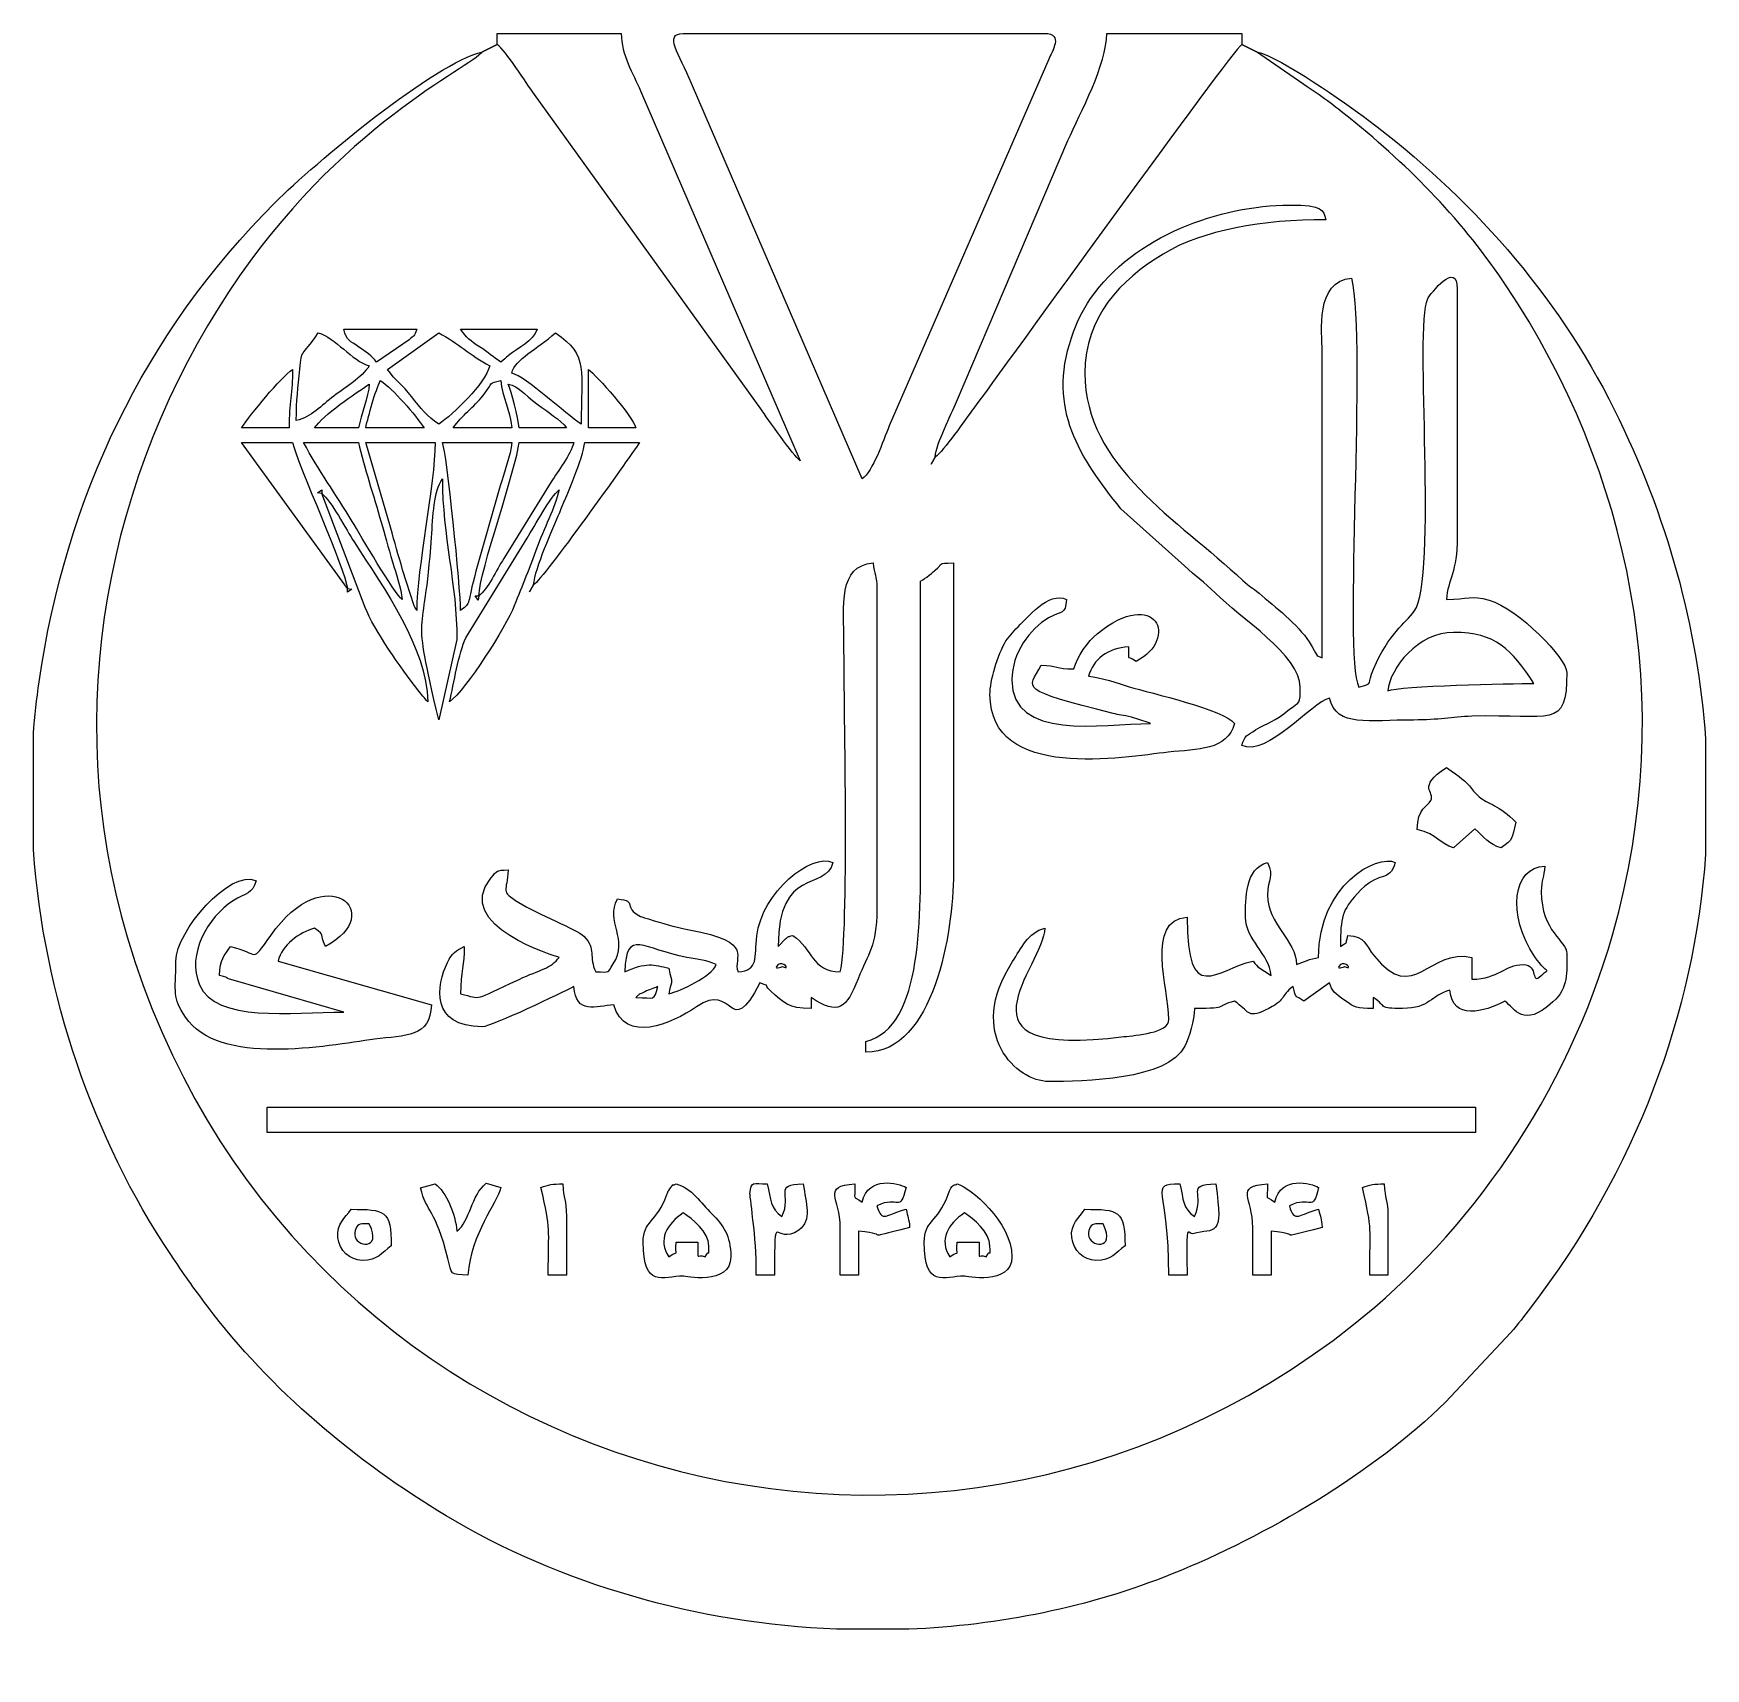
# Model space of a CAD drawing. Header units: millimetres. Extents: x 266.6 to 301.6, y 62.9 to 97.1.
import ezdxf

# ---------------------------------------------------------------- set-up
doc = ezdxf.new("R2010")
doc.units = ezdxf.units.MM
doc.header["$MEASUREMENT"] = 0
doc.layers.add('Layer 1', color=7, linetype='Continuous')

msp = doc.modelspace()

# ---------------------------------------------------------------- linework, layer by layer
at = {"layer": 'Layer 1', "color": 250}
for points, knots in [([(276.3013, 96.908), (276.4856, 96.7729), (276.9012, 96.108), (277.0869, 95.8597), (277.0869, 95.8597), (281.8186, 89.2812), (281.8186, 89.2812), (281.9548, 89.0812), (282.5134, 88.2919), (282.6441, 88.1962), (282.6441, 88.1962), (279.3028, 95.9358), (279.3028, 95.9358), (279.1477, 96.2987), (278.8995, 96.6882), (278.8995, 97.1373), (278.8995, 97.1373), (276.3013, 97.1373), (276.3013, 97.1373), (276.3013, 97.1373), (276.3013, 96.908), (276.3013, 96.908)], [0, 0, 0, 0, 0.1428571, 0.1428571, 0.1428571, 0.2857143, 0.2857143, 0.2857143, 0.4285714, 0.4285714, 0.4285714, 0.5714286, 0.5714286, 0.5714286, 0.7142857, 0.7142857, 0.7142857, 0.8571429, 0.8571429, 0.8571429, 1, 1, 1, 1]), ([(283.9432, 87.8141), (284.1727, 87.9822), (284.3701, 88.5913), (284.5109, 88.9276), (284.5109, 88.9276), (287.8473, 96.6009), (287.8473, 96.6009), (287.919, 96.7535), (288.161, 97.1373), (287.7641, 97.1373), (287.7641, 97.1373), (280.1987, 97.1373), (280.1987, 97.1373), (279.7809, 97.1373), (280.1055, 96.714), (280.3726, 96.0886), (280.3726, 96.0886), (283.9432, 87.8141), (283.9432, 87.8141)], [0, 0, 0, 0, 0.1666667, 0.1666667, 0.1666667, 0.3333333, 0.3333333, 0.3333333, 0.5, 0.5, 0.5, 0.6666667, 0.6666667, 0.6666667, 0.8333333, 0.8333333, 0.8333333, 1, 1, 1, 1]), ([(285.4715, 88.2726), (285.6487, 88.3912), (286.1079, 89.0703), (286.2795, 89.2987), (286.838, 90.0418), (291.6546, 96.735), (291.8908, 96.908), (291.8908, 96.908), (291.8908, 97.1373), (291.8908, 97.1373), (291.8908, 97.1373), (289.0633, 97.1373), (289.0633, 97.1373), (289.0633, 96.4894), (288.5126, 95.4881), (288.2488, 94.8951), (288.2488, 94.8951), (285.9192, 89.4297), (285.9192, 89.4297), (285.813, 89.1724), (285.4956, 88.5611), (285.4715, 88.2726)], [0, 0, 0, 0, 0.1428571, 0.1428571, 0.1428571, 0.2857143, 0.2857143, 0.2857143, 0.4285714, 0.4285714, 0.4285714, 0.5714286, 0.5714286, 0.5714286, 0.7142857, 0.7142857, 0.7142857, 0.8571429, 0.8571429, 0.8571429, 1, 1, 1, 1]), ([(292.1965, 96.7552), (292.1965, 96.7552), (293.19, 96.0674), (293.19, 96.0674), (293.5523, 95.8259), (293.8099, 95.6384), (294.1593, 95.3557), (295.4314, 94.3263), (296.5327, 93.1996), (297.4393, 91.8342), (299.9961, 87.9832), (301.0481, 83.2032), (299.6542, 78.2929), (298.7002, 74.9322), (296.6335, 72.0205), (294.2276, 70.1169), (285.1318, 62.9202), (271.8562, 67.1138), (268.5548, 78.2335), (267.1396, 83.0006), (268.1709, 87.9373), (270.6919, 91.7423), (272.9969, 95.2212), (275.7516, 96.4221), (275.9956, 96.7552), (274.9983, 96.5229), (272.4705, 94.4144), (271.6589, 93.6029), (268.9001, 90.8444), (267.2761, 87.4268), (266.7145, 83.5689), (266.6622, 83.2102), (266.623, 82.8489), (266.596, 82.486), (266.596, 82.486), (266.596, 80.0506), (266.596, 80.0506), (266.8158, 77.0206), (267.8372, 74.02), (269.4693, 71.5823), (269.7415, 71.1757), (269.9396, 70.8957), (270.2307, 70.5097), (271.5573, 68.7504), (273.3535, 67.2429), (275.2356, 66.1151), (277.6466, 64.6704), (280.5133, 63.8622), (283.4054, 63.7418), (283.4054, 63.7418), (284.9182, 63.7418), (284.9182, 63.7418), (286.8169, 63.8213), (288.6942, 64.2022), (290.4279, 64.8989), (292.3867, 65.6861), (294.6594, 67.0199), (296.1527, 68.4974), (296.1527, 68.4974), (297.5233, 69.9544), (297.5233, 69.9544), (297.6663, 70.1233), (297.8057, 70.305), (297.9287, 70.4659), (300.1366, 73.352), (301.36, 76.6193), (301.596, 79.965), (301.596, 79.965), (301.596, 82.3748), (301.596, 82.3748), (301.4325, 84.7025), (300.7961, 87.0329), (299.6856, 89.2661), (298.4734, 91.7038), (296.6506, 93.732), (294.5219, 95.3361), (294.0695, 95.677), (292.7195, 96.6334), (292.1965, 96.7552)], [0, 0, 0, 0, 0.0384615, 0.0384615, 0.0384615, 0.0769231, 0.0769231, 0.0769231, 0.1153846, 0.1153846, 0.1153846, 0.1538462, 0.1538462, 0.1538462, 0.1923077, 0.1923077, 0.1923077, 0.2307692, 0.2307692, 0.2307692, 0.2692308, 0.2692308, 0.2692308, 0.3076923, 0.3076923, 0.3076923, 0.3461538, 0.3461538, 0.3461538, 0.3846154, 0.3846154, 0.3846154, 0.4230769, 0.4230769, 0.4230769, 0.4615385, 0.4615385, 0.4615385, 0.5, 0.5, 0.5, 0.5384615, 0.5384615, 0.5384615, 0.5769231, 0.5769231, 0.5769231, 0.6153846, 0.6153846, 0.6153846, 0.6538462, 0.6538462, 0.6538462, 0.6923077, 0.6923077, 0.6923077, 0.7307692, 0.7307692, 0.7307692, 0.7692308, 0.7692308, 0.7692308, 0.8076923, 0.8076923, 0.8076923, 0.8461538, 0.8461538, 0.8461538, 0.8846154, 0.8846154, 0.8846154, 0.9230769, 0.9230769, 0.9230769, 0.9615385, 0.9615385, 0.9615385, 1, 1, 1, 1]), ([(276.1484, 96.8316), (276.1484, 96.8316), (275.9956, 96.7552), (275.9956, 96.7552), (275.9956, 96.7552), (276.1484, 96.8316), (276.1484, 96.8316)], [0, 0, 0, 0, 0.5, 0.5, 0.5, 1, 1, 1, 1]), ([(276.3013, 96.908), (276.3013, 96.908), (276.1484, 96.8316), (276.1484, 96.8316), (276.1484, 96.8316), (276.3013, 96.908), (276.3013, 96.908)], [0, 0, 0, 0, 0.5, 0.5, 0.5, 1, 1, 1, 1]), ([(292.0437, 96.8316), (292.0437, 96.8316), (291.8908, 96.908), (291.8908, 96.908), (291.8908, 96.908), (292.0437, 96.8316), (292.0437, 96.8316)], [0, 0, 0, 0, 0.5, 0.5, 0.5, 1, 1, 1, 1]), ([(292.1965, 96.7552), (292.1965, 96.7552), (292.0437, 96.8316), (292.0437, 96.8316), (292.0437, 96.8316), (292.1965, 96.7552), (292.1965, 96.7552)], [0, 0, 0, 0, 0.5, 0.5, 0.5, 1, 1, 1, 1]), ([(293.1135, 83.4581), (293.1135, 83.0877), (293.1015, 83.1631), (292.8903, 82.9936), (292.5414, 82.7136), (292.4566, 82.7333), (292.1763, 82.5612), (292.0058, 82.4566), (291.9469, 82.4455), (291.8908, 82.2354), (292.4163, 81.9924), (293.3498, 83.1287), (293.7248, 83.2289), (293.8701, 82.6053), (294.5458, 82.7736), (295.4827, 82.7701), (296.0127, 82.7682), (296.276, 82.8365), (296.7027, 82.8493), (298.3697, 82.8992), (298.6921, 82.5578), (298.6921, 83.7638), (298.6921, 84.0492), (297.6824, 85.099), (297.0679, 85.2781), (296.6791, 85.3915), (296.6269, 85.2922), (296.1703, 85.2922), (296.205, 85.7093), (296.3996, 85.875), (296.3996, 86.5913), (296.3996, 86.5913), (296.3996, 91.7879), (296.3996, 91.7879), (296.3996, 92.4047), (295.8368, 91.7005), (295.7752, 91.5718), (295.5038, 91.0048), (295.9962, 85.7303), (295.4991, 85.0464), (295.311, 84.7875), (294.9644, 84.5851), (294.6463, 83.8358), (294.5089, 83.5122), (294.6542, 83.5431), (294.3362, 83.4581), (294.0072, 84.1437), (294.5075, 90.6262), (294.1833, 92.0171), (293.4163, 91.9533), (293.5717, 90.8748), (293.572, 90.4888), (293.572, 90.4888), (293.572, 84.0695), (293.572, 84.0695), (293.4083, 84.1355), (293.5018, 84.0782), (293.2959, 84.4047), (293.0636, 84.7731), (292.5851, 85.1391), (292.2493, 85.4214), (292.0946, 85.5514), (292.064, 85.548), (291.9093, 85.6928), (290.5478, 86.9673), (288.6048, 88.0707), (288.6048, 90.0302), (288.6048, 91.2056), (289.3466, 91.9774), (290.2405, 92.5212), (291.0714, 93.0267), (292.3306, 93.2399), (293.6485, 93.2399), (293.5937, 93.445), (293.6086, 93.5456), (292.8842, 93.5456), (291.4473, 93.5456), (289.6232, 92.9008), (288.7252, 91.5911), (288.5409, 91.3223), (288.4363, 91.1039), (288.3239, 90.7696), (287.8176, 89.2634), (288.5041, 88.2605), (289.3565, 87.1902), (289.3565, 87.1902), (290.6873, 85.9991), (290.6873, 85.9991), (290.9322, 85.7658), (291.0941, 85.6717), (291.3363, 85.4255), (291.8466, 84.9067), (293.1135, 84.1274), (293.1135, 83.4581)], [0, 0, 0, 0, 0.0322581, 0.0322581, 0.0322581, 0.0645161, 0.0645161, 0.0645161, 0.0967742, 0.0967742, 0.0967742, 0.1290323, 0.1290323, 0.1290323, 0.1612903, 0.1612903, 0.1612903, 0.1935484, 0.1935484, 0.1935484, 0.2258065, 0.2258065, 0.2258065, 0.2580645, 0.2580645, 0.2580645, 0.2903226, 0.2903226, 0.2903226, 0.3225806, 0.3225806, 0.3225806, 0.3548387, 0.3548387, 0.3548387, 0.3870968, 0.3870968, 0.3870968, 0.4193548, 0.4193548, 0.4193548, 0.4516129, 0.4516129, 0.4516129, 0.483871, 0.483871, 0.483871, 0.516129, 0.516129, 0.516129, 0.5483871, 0.5483871, 0.5483871, 0.5806452, 0.5806452, 0.5806452, 0.6129032, 0.6129032, 0.6129032, 0.6451613, 0.6451613, 0.6451613, 0.6774194, 0.6774194, 0.6774194, 0.7096774, 0.7096774, 0.7096774, 0.7419355, 0.7419355, 0.7419355, 0.7741935, 0.7741935, 0.7741935, 0.8064516, 0.8064516, 0.8064516, 0.8387097, 0.8387097, 0.8387097, 0.8709677, 0.8709677, 0.8709677, 0.9032258, 0.9032258, 0.9032258, 0.9354839, 0.9354839, 0.9354839, 0.9677419, 0.9677419, 0.9677419, 1, 1, 1, 1]), ([(272.0982, 89.0367), (272.4235, 89.1126), (272.6127, 89.3476), (272.884, 89.5501), (273.1553, 89.7526), (273.4537, 89.9248), (273.6266, 90.183), (273.2593, 90.2812), (272.924, 90.7728), (272.5567, 90.8708), (272.1928, 90.3274), (272.212, 90.5536), (272.1717, 90.1097), (272.1364, 89.7218), (272.0982, 89.4742), (272.0982, 89.0367)], [0, 0, 0, 0, 0.2, 0.2, 0.2, 0.4, 0.4, 0.4, 0.6, 0.6, 0.6, 0.8, 0.8, 0.8, 1, 1, 1, 1]), ([(273.7795, 90.2595), (273.7795, 90.2595), (274.4587, 90.7266), (274.4587, 90.7266), (274.5732, 90.8343), (274.5574, 90.7742), (274.6201, 90.9473), (274.6201, 90.9473), (273.0917, 90.9473), (273.0917, 90.9473), (273.1595, 90.6932), (273.2193, 90.7082), (273.4072, 90.575), (273.5505, 90.4735), (273.6806, 90.3944), (273.7795, 90.2595)], [0, 0, 0, 0, 0.2, 0.2, 0.2, 0.4, 0.4, 0.4, 0.6, 0.6, 0.6, 0.8, 0.8, 0.8, 1, 1, 1, 1]), ([(274.0087, 90.1067), (274.1639, 89.8749), (274.3256, 89.7799), (274.5114, 89.5395), (274.7022, 89.2925), (274.8367, 89.1223), (275.0786, 88.9604), (275.3828, 89.1641), (276.0467, 89.8022), (276.1484, 90.183), (275.7341, 90.4023), (275.4929, 90.6517), (275.0786, 90.8708), (275.0786, 90.8708), (274.0087, 90.1067), (274.0087, 90.1067)], [0, 0, 0, 0, 0.2, 0.2, 0.2, 0.4, 0.4, 0.4, 0.6, 0.6, 0.6, 0.8, 0.8, 0.8, 1, 1, 1, 1]), ([(276.3777, 90.2595), (276.3777, 90.2595), (276.4598, 90.3302), (276.4598, 90.3302), (276.4717, 90.3401), (276.5265, 90.3865), (276.5429, 90.3999), (276.7477, 90.5664), (277.047, 90.6851), (277.1419, 90.9473), (277.1419, 90.9473), (275.5371, 90.9473), (275.5371, 90.9473), (275.6585, 90.7659), (275.7404, 90.7069), (275.9335, 90.5796), (276.1184, 90.4577), (276.2187, 90.3659), (276.3777, 90.2595)], [0, 0, 0, 0, 0.1666667, 0.1666667, 0.1666667, 0.3333333, 0.3333333, 0.3333333, 0.5, 0.5, 0.5, 0.6666667, 0.6666667, 0.6666667, 0.8333333, 0.8333333, 0.8333333, 1, 1, 1, 1]), ([(276.6069, 90.0302), (276.9045, 89.9508), (277.7376, 89.1756), (278.0589, 88.9604), (278.0589, 90.0627), (278.2314, 90.3971), (277.524, 90.8708), (277.1305, 90.5288), (276.6852, 90.3232), (276.6069, 90.0302)], [0, 0, 0, 0, 0.3333333, 0.3333333, 0.3333333, 0.6666667, 0.6666667, 0.6666667, 1, 1, 1, 1]), ([(270.9519, 88.8839), (270.9519, 88.8839), (271.9454, 88.8839), (271.9454, 88.8839), (271.9454, 89.4184), (272.0218, 89.6146), (272.0218, 90.1067), (271.7664, 89.9356), (271.1361, 89.159), (270.9519, 88.8839)], [0, 0, 0, 0, 0.3333333, 0.3333333, 0.3333333, 0.6666667, 0.6666667, 0.6666667, 1, 1, 1, 1]), ([(278.2117, 88.8839), (278.2117, 88.8839), (279.2052, 88.8839), (279.2052, 88.8839), (279.1372, 89.1387), (278.389, 89.9768), (278.2117, 90.1067), (278.2117, 90.1067), (278.2117, 88.8839), (278.2117, 88.8839)], [0, 0, 0, 0, 0.3333333, 0.3333333, 0.3333333, 0.6666667, 0.6666667, 0.6666667, 1, 1, 1, 1]), ([(272.4803, 88.8839), (272.4803, 88.8839), (273.3973, 88.8839), (273.3973, 88.8839), (273.4646, 89.1724), (273.6034, 89.5218), (273.6266, 89.801), (273.3399, 89.609), (272.6567, 89.1472), (272.4803, 88.8839)], [0, 0, 0, 0, 0.3333333, 0.3333333, 0.3333333, 0.6666667, 0.6666667, 0.6666667, 1, 1, 1, 1]), ([(273.5502, 88.8839), (273.5502, 88.8839), (274.7729, 88.8839), (274.7729, 88.8839), (274.5935, 89.1518), (274.1243, 89.6977), (273.8558, 89.8774), (273.7534, 89.6639), (273.6107, 89.1436), (273.5502, 88.8839)], [0, 0, 0, 0, 0.3333333, 0.3333333, 0.3333333, 0.6666667, 0.6666667, 0.6666667, 1, 1, 1, 1]), ([(275.3843, 88.8839), (275.3843, 88.8839), (276.6069, 88.8839), (276.6069, 88.8839), (276.5739, 89.281), (276.4079, 89.5146), (276.3777, 89.8774), (276.114, 89.807), (276.2436, 89.8698), (276.0064, 89.561), (275.81, 89.3055), (275.5669, 89.1567), (275.3843, 88.8839)], [0, 0, 0, 0, 0.25, 0.25, 0.25, 0.5, 0.5, 0.5, 0.75, 0.75, 0.75, 1, 1, 1, 1]), ([(276.7598, 88.8839), (276.7598, 88.8839), (277.7532, 88.8839), (277.7532, 88.8839), (277.6353, 89.0451), (277.3513, 89.2219), (277.1631, 89.3637), (276.8068, 89.6321), (276.7772, 89.7352), (276.5306, 89.801), (276.6027, 89.6507), (276.7422, 89.0949), (276.7598, 88.8839)], [0, 0, 0, 0, 0.25, 0.25, 0.25, 0.5, 0.5, 0.5, 0.75, 0.75, 0.75, 1, 1, 1, 1]), ([(273.1681, 85.5215), (273.1355, 85.9132), (272.137, 88.0837), (272.0218, 88.5782), (272.0218, 88.5782), (270.9519, 88.5782), (270.9519, 88.5782), (270.9519, 88.5782), (273.1681, 85.5215), (273.1681, 85.5215)], [0, 0, 0, 0, 0.3333333, 0.3333333, 0.3333333, 0.6666667, 0.6666667, 0.6666667, 1, 1, 1, 1]), ([(274.3144, 85.2922), (274.2941, 85.5349), (274.186, 85.8266), (274.1117, 86.083), (274.0252, 86.3818), (273.9427, 86.6635), (273.8725, 86.9136), (273.7141, 87.4771), (273.5237, 88.0359), (273.3973, 88.5782), (273.3973, 88.5782), (272.251, 88.5782), (272.251, 88.5782), (272.5599, 87.9945), (272.9238, 87.5022), (273.2692, 86.9217), (273.4333, 86.6459), (274.1563, 85.408), (274.3144, 85.2922)], [0, 0, 0, 0, 0.1666667, 0.1666667, 0.1666667, 0.3333333, 0.3333333, 0.3333333, 0.5, 0.5, 0.5, 0.6666667, 0.6666667, 0.6666667, 0.8333333, 0.8333333, 0.8333333, 1, 1, 1, 1]), ([(274.6201, 85.063), (274.6201, 85.9507), (275.0021, 87.6998), (275.0021, 88.5782), (275.0021, 88.5782), (273.5502, 88.5782), (273.5502, 88.5782), (273.5502, 88.5782), (274.0686, 86.8041), (274.0686, 86.8041), (274.1606, 86.4764), (274.2313, 86.2293), (274.3234, 85.9126), (274.3234, 85.9126), (274.5643, 85.16), (274.5643, 85.16), (274.5709, 85.1468), (274.5865, 85.1217), (274.592, 85.1113), (274.5975, 85.1008), (274.6094, 85.0782), (274.6201, 85.063)], [0, 0, 0, 0, 0.1428571, 0.1428571, 0.1428571, 0.2857143, 0.2857143, 0.2857143, 0.4285714, 0.4285714, 0.4285714, 0.5714286, 0.5714286, 0.5714286, 0.7142857, 0.7142857, 0.7142857, 0.8571429, 0.8571429, 0.8571429, 1, 1, 1, 1]), ([(275.5371, 85.063), (275.7755, 85.2376), (275.658, 85.1668), (275.8593, 85.887), (275.8593, 85.887), (276.3687, 87.6702), (276.3687, 87.6702), (276.4443, 87.9292), (276.5852, 88.3169), (276.6069, 88.5782), (276.6069, 88.5782), (275.155, 88.5782), (275.155, 88.5782), (275.2494, 88.3816), (275.5371, 85.5069), (275.5371, 85.063)], [0, 0, 0, 0, 0.2, 0.2, 0.2, 0.4, 0.4, 0.4, 0.6, 0.6, 0.6, 0.8, 0.8, 0.8, 1, 1, 1, 1]), ([(275.9192, 85.3686), (276.1065, 85.5059), (276.2924, 85.9148), (276.4392, 86.1477), (276.4392, 86.1477), (277.4327, 87.7524), (277.4327, 87.7524), (277.5795, 87.9856), (277.836, 88.3159), (277.9061, 88.5782), (277.9061, 88.5782), (276.7598, 88.5782), (276.7598, 88.5782), (276.7178, 88.0731), (275.9302, 85.8637), (275.9192, 85.3686)], [0, 0, 0, 0, 0.2, 0.2, 0.2, 0.4, 0.4, 0.4, 0.6, 0.6, 0.6, 0.8, 0.8, 0.8, 1, 1, 1, 1]), ([(277.0655, 85.5978), (277.281, 85.7422), (279.0208, 88.1888), (279.2817, 88.5782), (279.2817, 88.5782), (278.1354, 88.5782), (278.1354, 88.5782), (278.1094, 88.2667), (277.7262, 87.4026), (277.6113, 87.1154), (277.4666, 86.7531), (277.0963, 85.9682), (277.0655, 85.5978)], [0, 0, 0, 0, 0.25, 0.25, 0.25, 0.5, 0.5, 0.5, 0.75, 0.75, 0.75, 1, 1, 1, 1]), ([(285.4715, 88.2726), (285.4715, 88.2726), (285.3837, 88.1236), (285.3837, 88.1236), (285.3837, 88.1236), (285.4715, 88.2726), (285.4715, 88.2726)], [0, 0, 0, 0, 0.5, 0.5, 0.5, 1, 1, 1, 1]), ([(272.6332, 87.5084), (272.6332, 87.5084), (272.6332, 87.5848), (272.6332, 87.5848), (272.6332, 87.5848), (272.544, 87.5211), (272.544, 87.5211), (272.544, 87.5211), (272.6332, 87.5084), (272.6332, 87.5084)], [0, 0, 0, 0, 0.3333333, 0.3333333, 0.3333333, 0.6666667, 0.6666667, 0.6666667, 1, 1, 1, 1]), ([(272.6332, 87.5084), (272.6332, 87.5084), (273.5383, 85.1275), (273.5383, 85.1275), (273.7309, 84.6426), (274.2921, 83.8529), (274.6405, 83.4021), (274.7155, 83.3052), (274.7817, 83.2302), (274.8493, 83.1524), (274.824, 84.2926), (273.947, 85.507), (273.306, 86.5), (273.1464, 86.7472), (272.8165, 87.3741), (272.6332, 87.5084)], [0, 0, 0, 0, 0.2, 0.2, 0.2, 0.4, 0.4, 0.4, 0.6, 0.6, 0.6, 0.8, 0.8, 0.8, 1, 1, 1, 1]), ([(275.0786, 82.7704), (275.0786, 82.7704), (275.4607, 84.4515), (275.4607, 84.4515), (275.4607, 85.6015), (275.155, 86.6398), (275.155, 87.8141), (274.9752, 87.5553), (274.9586, 87.0407), (274.9284, 86.5887), (274.7741, 84.2829), (274.4967, 85.268), (275.0786, 82.7704)], [0, 0, 0, 0, 0.25, 0.25, 0.25, 0.5, 0.5, 0.5, 0.75, 0.75, 0.75, 1, 1, 1, 1]), ([(275.3078, 83.1524), (275.6527, 83.4052), (276.4845, 84.7107), (276.6618, 85.161), (276.8309, 85.5906), (276.985, 85.9604), (277.133, 86.371), (277.2698, 86.7509), (277.5151, 87.2186), (277.6004, 87.5848), (277.4167, 87.4502), (277.0876, 86.8239), (276.9275, 86.5764), (276.9275, 86.5764), (275.6499, 84.4916), (275.6499, 84.4916), (275.4923, 84.1595), (275.3971, 83.5358), (275.3078, 83.1524)], [0, 0, 0, 0, 0.1666667, 0.1666667, 0.1666667, 0.3333333, 0.3333333, 0.3333333, 0.5, 0.5, 0.5, 0.6666667, 0.6666667, 0.6666667, 0.8333333, 0.8333333, 0.8333333, 1, 1, 1, 1]), ([(283.4847, 77.4974), (282.8722, 77.511), (282.9163, 77.9769), (282.4913, 78.2616), (282.3522, 78.2244), (282.4139, 78.2456), (282.3358, 78.1878), (282.3358, 78.1878), (282.1856, 78.0324), (282.1856, 78.0324), (282.1856, 79.7145), (283.1663, 79.1702), (283.3319, 79.79), (282.8816, 79.9982), (281.8487, 79.174), (281.7377, 78.2509), (281.6832, 77.7973), (281.7874, 77.5342), (281.345, 77.4974), (281.2148, 77.8124), (281.7445, 78.1127), (280.3193, 78.3822), (279.9429, 78.4533), (279.8138, 78.5032), (279.4733, 78.6061), (279.4691, 78.6073), (279.3078, 78.657), (279.2993, 78.6614), (278.9051, 78.8599), (279.2702, 78.9768), (278.8232, 79.0258), (278.5614, 78.5598), (279.0686, 78.1733), (278.7315, 77.6675), (278.587, 77.4507), (278.6933, 77.5047), (278.3646, 77.4974), (278.2144, 77.8106), (278.3806, 77.9801), (278.1169, 78.2431), (277.9679, 78.3917), (277.1537, 78.7053), (276.7585, 78.95), (276.3392, 79.2096), (276.5199, 79.1593), (276.5306, 79.6372), (276.2718, 79.6156), (276.3112, 79.6313), (276.1707, 79.462), (275.3411, 78.4616), (277.5789, 77.8048), (277.6004, 77.8031), (277.4332, 77.5748), (277.2039, 77.546), (276.7619, 77.3424), (275.7699, 76.8854), (276.0063, 76.9296), (275.5371, 77.0389), (275.5371, 77.5029), (275.6136, 77.6512), (275.6136, 78.0324), (275.4299, 77.9352), (275.3669, 77.9078), (275.2626, 77.6953), (275.0268, 77.2147), (274.8957, 76.3511), (275.9956, 76.3511), (276.1856, 76.3511), (277.6643, 77.0638), (277.9061, 77.1917), (277.9555, 76.5979), (278.3656, 76.7779), (278.7467, 76.8096), (278.967, 75.9845), (279.9568, 76.4095), (280.4731, 76.7685), (281.2825, 77.3313), (281.139, 76.0124), (281.8035, 77.2681), (282.098, 77.1615), (281.8211, 77.2824), (282.0219, 77.1045), (282.3184, 76.8419), (282.3851, 76.7332), (282.8734, 76.7332), (282.8734, 76.7332), (282.8734, 76.9624), (282.8734, 76.9624), (283.4491, 76.5768), (283.6154, 76.7411), (283.8569, 77.3544), (284.0656, 77.8842), (284.2489, 78.0418), (284.2489, 78.7965), (284.2489, 78.7965), (284.2489, 85.5215), (284.2489, 85.5215), (284.2489, 85.785), (284.1924, 85.8174), (284.1724, 86.0564), (283.4307, 85.9947), (283.561, 85.1675), (283.5611, 84.3752), (283.5613, 82.8995), (283.6725, 78.3035), (283.4847, 77.4974)], [0, 0, 0, 0, 0.0285714, 0.0285714, 0.0285714, 0.0571429, 0.0571429, 0.0571429, 0.0857143, 0.0857143, 0.0857143, 0.1142857, 0.1142857, 0.1142857, 0.1428571, 0.1428571, 0.1428571, 0.1714286, 0.1714286, 0.1714286, 0.2, 0.2, 0.2, 0.2285714, 0.2285714, 0.2285714, 0.2571429, 0.2571429, 0.2571429, 0.2857143, 0.2857143, 0.2857143, 0.3142857, 0.3142857, 0.3142857, 0.3428571, 0.3428571, 0.3428571, 0.3714286, 0.3714286, 0.3714286, 0.4, 0.4, 0.4, 0.4285714, 0.4285714, 0.4285714, 0.4571429, 0.4571429, 0.4571429, 0.4857143, 0.4857143, 0.4857143, 0.5142857, 0.5142857, 0.5142857, 0.5428571, 0.5428571, 0.5428571, 0.5714286, 0.5714286, 0.5714286, 0.6, 0.6, 0.6, 0.6285714, 0.6285714, 0.6285714, 0.6571429, 0.6571429, 0.6571429, 0.6857143, 0.6857143, 0.6857143, 0.7142857, 0.7142857, 0.7142857, 0.7428571, 0.7428571, 0.7428571, 0.7714286, 0.7714286, 0.7714286, 0.8, 0.8, 0.8, 0.8285714, 0.8285714, 0.8285714, 0.8571429, 0.8571429, 0.8571429, 0.8857143, 0.8857143, 0.8857143, 0.9142857, 0.9142857, 0.9142857, 0.9428571, 0.9428571, 0.9428571, 0.9714286, 0.9714286, 0.9714286, 1, 1, 1, 1]), ([(285.1659, 85.6743), (285.1659, 83.8912), (285.1659, 82.108), (285.1659, 80.325), (285.1659, 78.7411), (285.234, 76.3283), (284.0196, 76.0454), (284.0196, 76.0454), (284.0196, 75.8161), (284.0196, 75.8161), (285.4387, 75.8161), (285.8537, 78.3256), (285.8537, 79.5607), (285.8537, 79.5607), (285.8537, 86.0564), (285.8537, 86.0564), (285.4849, 86.0482), (285.6599, 86.0526), (285.4713, 85.9038), (285.4698, 85.9027), (285.4076, 85.8435), (285.3482, 85.7978), (285.264, 85.733), (285.2323, 85.7187), (285.1659, 85.6743)], [0, 0, 0, 0, 0.125, 0.125, 0.125, 0.25, 0.25, 0.25, 0.375, 0.375, 0.375, 0.5, 0.5, 0.5, 0.625, 0.625, 0.625, 0.75, 0.75, 0.75, 0.875, 0.875, 0.875, 1, 1, 1, 1]), ([(273.1681, 85.5215), (273.1681, 85.5215), (273.1681, 85.445), (273.1681, 85.445), (273.1681, 85.445), (273.2572, 85.5088), (273.2572, 85.5088), (273.2572, 85.5088), (273.1681, 85.5215), (273.1681, 85.5215)], [0, 0, 0, 0, 0.3333333, 0.3333333, 0.3333333, 0.6666667, 0.6666667, 0.6666667, 1, 1, 1, 1]), ([(277.0655, 85.5978), (277.0655, 85.5978), (276.9776, 85.4488), (276.9776, 85.4488), (276.9776, 85.4488), (277.0655, 85.5978), (277.0655, 85.5978)], [0, 0, 0, 0, 0.5, 0.5, 0.5, 1, 1, 1, 1]), ([(286.6178, 83.3052), (286.6178, 81.4737), (289.4322, 81.9959), (290.3489, 82.0961), (290.9574, 82.1627), (291.5882, 82.1332), (291.738, 82.6939), (291.5194, 82.9922), (289.9868, 83.3262), (289.5312, 83.4675), (289.3294, 83.5302), (288.9121, 83.6682), (288.6812, 83.6874), (288.7716, 84.026), (289.0884, 84.2891), (289.5218, 84.2987), (289.5513, 83.9438), (289.4399, 84.1651), (289.6746, 83.993), (290.5874, 84.4761), (290.098, 85.5722), (288.8636, 84.5749), (288.6776, 84.4247), (288.4339, 84.0909), (288.3755, 83.8402), (287.9915, 83.8402), (288.0334, 83.909), (287.6878, 83.9167), (287.413, 83.3975), (287.1854, 83.4193), (289.1987, 82.9058), (289.3083, 82.8779), (289.4047, 82.8677), (289.5817, 82.8302), (289.5817, 82.8302), (289.9295, 82.7195), (289.9295, 82.7195), (289.9408, 82.7146), (289.9643, 82.7041), (289.9803, 82.6939), (288.9457, 82.6939), (287.0764, 82.3232), (287.0764, 83.611), (287.0764, 84.1693), (287.4526, 84.6776), (287.8448, 84.9059), (288.1434, 85.0797), (288.1855, 84.9521), (288.2226, 85.2922), (287.8332, 85.4724), (287.4078, 84.9121), (287.1587, 84.675), (287.1587, 84.675), (286.9513, 84.4237), (286.9513, 84.4237), (286.7764, 84.1447), (286.6178, 83.5754), (286.6178, 83.3052)], [0, 0, 0, 0, 0.0526316, 0.0526316, 0.0526316, 0.1052632, 0.1052632, 0.1052632, 0.1578947, 0.1578947, 0.1578947, 0.2105263, 0.2105263, 0.2105263, 0.2631579, 0.2631579, 0.2631579, 0.3157895, 0.3157895, 0.3157895, 0.3684211, 0.3684211, 0.3684211, 0.4210526, 0.4210526, 0.4210526, 0.4736842, 0.4736842, 0.4736842, 0.5263158, 0.5263158, 0.5263158, 0.5789474, 0.5789474, 0.5789474, 0.6315789, 0.6315789, 0.6315789, 0.6842105, 0.6842105, 0.6842105, 0.7368421, 0.7368421, 0.7368421, 0.7894737, 0.7894737, 0.7894737, 0.8421053, 0.8421053, 0.8421053, 0.8947368, 0.8947368, 0.8947368, 0.9473684, 0.9473684, 0.9473684, 1, 1, 1, 1]), ([(275.9192, 85.3686), (275.9192, 85.3686), (275.8428, 85.3686), (275.8428, 85.3686), (275.8428, 85.3686), (275.9064, 85.2795), (275.9064, 85.2795), (275.9064, 85.2795), (275.9192, 85.3686), (275.9192, 85.3686)], [0, 0, 0, 0, 0.3333333, 0.3333333, 0.3333333, 0.6666667, 0.6666667, 0.6666667, 1, 1, 1, 1]), ([(294.9476, 83.3817), (294.9871, 83.8567), (295.5798, 84.6044), (296.3231, 84.6044), (297.2103, 84.6044), (297.5293, 84.2439), (298.0044, 83.5345), (297.5349, 83.5345), (295.1658, 83.4865), (294.9476, 83.3817)], [0, 0, 0, 0, 0.3333333, 0.3333333, 0.3333333, 0.6666667, 0.6666667, 0.6666667, 1, 1, 1, 1]), ([(295.5589, 80.4778), (296.0012, 80.3747), (296.0142, 80.1781), (296.3231, 80.0957), (296.3231, 80.0957), (296.7674, 80.4927), (296.7674, 80.4927), (296.9491, 80.3322), (297.0698, 80.1615), (297.3166, 80.0957), (297.5775, 80.2704), (297.5407, 80.2806), (297.6222, 80.6306), (297.2839, 80.9872), (297.0376, 81.0106), (296.8571, 81.1646), (296.636, 81.353), (296.7659, 81.378), (296.1703, 81.7769), (295.5361, 81.3523), (295.9426, 81.2795), (295.8446, 81.0876), (295.7712, 80.9441), (295.5692, 80.9361), (295.5589, 80.4778)], [0, 0, 0, 0, 0.125, 0.125, 0.125, 0.25, 0.25, 0.25, 0.375, 0.375, 0.375, 0.5, 0.5, 0.5, 0.625, 0.625, 0.625, 0.75, 0.75, 0.75, 0.875, 0.875, 0.875, 1, 1, 1, 1]), ([(269.5764, 77.7267), (269.5764, 77.0539), (269.4935, 76.9779), (269.7768, 76.5515), (270.4663, 75.5134), (272.7264, 75.9512), (273.7361, 76.0888), (274.3729, 76.1755), (274.9104, 76.1227), (274.9258, 76.8096), (274.9258, 76.8096), (271.7162, 77.7267), (271.7162, 77.7267), (271.804, 78.0555), (272.1528, 78.327), (272.4803, 78.4144), (272.7328, 78.2295), (272.5661, 78.3312), (272.7096, 78.0324), (274.0267, 78.7293), (272.7012, 79.8937), (271.563, 78.2619), (271.1373, 77.6516), (271.3305, 77.8907), (270.7227, 78.0324), (270.5833, 77.8241), (270.5014, 77.777), (270.4934, 77.4209), (270.7771, 77.3549), (270.5173, 77.404), (270.7785, 77.3239), (270.7785, 77.3239), (273.0917, 76.6568), (273.0917, 76.6568), (271.9943, 76.6568), (270.4135, 76.4328), (270.07, 77.2289), (269.7937, 77.8692), (270.254, 78.6489), (270.766, 78.9824), (271.0486, 79.1665), (271.1798, 79.1162), (271.2577, 79.4079), (270.7081, 79.6621), (269.5764, 78.339), (269.5764, 77.7267)], [0, 0, 0, 0, 0.0666667, 0.0666667, 0.0666667, 0.1333333, 0.1333333, 0.1333333, 0.2, 0.2, 0.2, 0.2666667, 0.2666667, 0.2666667, 0.3333333, 0.3333333, 0.3333333, 0.4, 0.4, 0.4, 0.4666667, 0.4666667, 0.4666667, 0.5333333, 0.5333333, 0.5333333, 0.6, 0.6, 0.6, 0.6666667, 0.6666667, 0.6666667, 0.7333333, 0.7333333, 0.7333333, 0.8, 0.8, 0.8, 0.8666667, 0.8666667, 0.8666667, 0.9333333, 0.9333333, 0.9333333, 1, 1, 1, 1]), ([(293.4956, 77.8031), (293.3104, 77.7599), (293.189, 77.7231), (293.0371, 77.6502), (293.0256, 78.1656), (292.4257, 78.5074), (292.4257, 79.1022), (292.4257, 79.4744), (292.5783, 79.472), (292.4257, 79.79), (291.9521, 79.6635), (291.9672, 79.0223), (291.9672, 78.6437), (291.9672, 78.1673), (292.4635, 77.8865), (292.5022, 77.4209), (292.5022, 77.4209), (292.2268, 77.6041), (292.2268, 77.6041), (292.1829, 77.6475), (292.1359, 77.7116), (292.12, 77.7267), (291.3479, 77.5468), (290.7445, 76.7673), (290.7445, 78.6437), (289.855, 78.5697), (290.3624, 77.155), (290.3624, 76.5039), (290.3624, 76.2151), (289.668, 76.1754), (289.423, 76.1442), (285.6386, 75.6612), (287.7463, 77.6085), (287.7641, 78.4144), (287.4132, 78.3207), (287.2724, 77.9938), (287.0902, 77.7129), (286.1002, 76.1873), (287.194, 75.2048), (287.8406, 75.2048), (288.5633, 75.2048), (290.3509, 75.2322), (290.6936, 75.9435), (290.7886, 76.1406), (290.8917, 76.4774), (290.8974, 76.7332), (291.6856, 76.7332), (291.2981, 76.7835), (291.738, 76.8861), (292.0412, 76.683), (291.9911, 76.5156), (292.3763, 76.6964), (292.8385, 76.9136), (292.683, 76.9882), (292.9607, 77.1917), (293.032, 76.9247), (292.9898, 77.0201), (293.19, 76.8861), (293.19, 76.8861), (293.7248, 77.2681), (293.7248, 77.2681), (293.7687, 77.1041), (293.8432, 77.0445), (294.045, 76.9004), (294.264, 76.7439), (294.2851, 76.7332), (294.6419, 76.7332), (294.6419, 76.7332), (294.6419, 76.9624), (294.6419, 76.9624), (294.9492, 76.7566), (294.7347, 76.7332), (295.2533, 76.7332), (295.8253, 76.7332), (295.8446, 77.0079), (296.2467, 77.1153), (296.2998, 76.4769), (296.9591, 76.6564), (297.393, 76.8861), (297.6136, 76.7382), (297.7673, 76.2961), (298.4014, 76.871), (298.7306, 77.1694), (298.6921, 77.4948), (298.6921, 77.8795), (298.6921, 78.1496), (298.1572, 78.3368), (298.1572, 79.1787), (298.1572, 79.442), (298.2137, 79.4745), (298.2336, 79.7135), (297.5663, 79.6986), (297.4279, 78.6966), (298.0238, 77.8162), (298.3042, 77.4018), (298.3541, 77.6071), (298.1535, 77.4232), (297.9136, 77.2034), (298.1222, 77.6502), (297.7751, 77.6502), (297.3929, 77.6502), (297.2685, 77.3571), (296.7052, 77.3446), (296.7052, 77.3446), (296.7052, 77.8031), (296.7052, 77.8031), (295.8162, 78.0102), (295.4876, 76.8017), (294.6644, 77.8256), (294.4631, 78.076), (294.4887, 78.2298), (294.107, 78.2616), (294.0535, 78.0381), (294.1168, 78.1515), (293.9541, 78.0324), (293.9541, 78.6533), (293.9911, 78.7858), (294.3038, 79.1346), (294.7645, 79.6485), (294.982, 79.3464), (295.1004, 79.79), (294.7196, 79.9661), (293.4956, 79.3242), (293.4956, 77.8031)], [0, 0, 0, 0, 0.0243902, 0.0243902, 0.0243902, 0.0487805, 0.0487805, 0.0487805, 0.0731707, 0.0731707, 0.0731707, 0.097561, 0.097561, 0.097561, 0.1219512, 0.1219512, 0.1219512, 0.1463415, 0.1463415, 0.1463415, 0.1707317, 0.1707317, 0.1707317, 0.195122, 0.195122, 0.195122, 0.2195122, 0.2195122, 0.2195122, 0.2439024, 0.2439024, 0.2439024, 0.2682927, 0.2682927, 0.2682927, 0.2926829, 0.2926829, 0.2926829, 0.3170732, 0.3170732, 0.3170732, 0.3414634, 0.3414634, 0.3414634, 0.3658537, 0.3658537, 0.3658537, 0.3902439, 0.3902439, 0.3902439, 0.4146341, 0.4146341, 0.4146341, 0.4390244, 0.4390244, 0.4390244, 0.4634146, 0.4634146, 0.4634146, 0.4878049, 0.4878049, 0.4878049, 0.5121951, 0.5121951, 0.5121951, 0.5365854, 0.5365854, 0.5365854, 0.5609756, 0.5609756, 0.5609756, 0.5853659, 0.5853659, 0.5853659, 0.6097561, 0.6097561, 0.6097561, 0.6341463, 0.6341463, 0.6341463, 0.6585366, 0.6585366, 0.6585366, 0.6829268, 0.6829268, 0.6829268, 0.7073171, 0.7073171, 0.7073171, 0.7317073, 0.7317073, 0.7317073, 0.7560976, 0.7560976, 0.7560976, 0.7804878, 0.7804878, 0.7804878, 0.804878, 0.804878, 0.804878, 0.8292683, 0.8292683, 0.8292683, 0.8536585, 0.8536585, 0.8536585, 0.8780488, 0.8780488, 0.8780488, 0.902439, 0.902439, 0.902439, 0.9268293, 0.9268293, 0.9268293, 0.9512195, 0.9512195, 0.9512195, 0.9756098, 0.9756098, 0.9756098, 1, 1, 1, 1]), ([(278.976, 77.4974), (278.9969, 78.4365), (279.3603, 77.9693), (280.274, 77.8019), (280.5219, 77.7565), (280.6879, 77.7455), (280.8865, 77.6502), (280.7984, 77.407), (280.1392, 77.0962), (279.893, 77.0389), (279.9745, 77.3888), (279.9745, 77.2238), (279.893, 77.5738), (279.584, 77.6558), (279.4127, 77.707), (278.976, 77.4974)], [0, 0, 0, 0, 0.2, 0.2, 0.2, 0.4, 0.4, 0.4, 0.6, 0.6, 0.6, 0.8, 0.8, 0.8, 1, 1, 1, 1]), ([(282.1856, 77.6502), (282.2668, 77.7314), (282.4754, 77.5289), (282.2707, 77.6105), (282.269, 77.6112), (282.0576, 77.5222), (282.1856, 77.6502)], [0, 0, 0, 0, 0.5, 0.5, 0.5, 1, 1, 1, 1]), ([(293.9541, 77.6502), (294.0353, 77.7314), (294.244, 77.5289), (294.0393, 77.6105), (294.0375, 77.6112), (293.8261, 77.5222), (293.9541, 77.6502)], [0, 0, 0, 0, 0.5, 0.5, 0.5, 1, 1, 1, 1]), ([(279.2052, 76.9624), (279.3044, 77.0487), (279.2078, 76.9913), (279.3906, 77.0826), (279.4888, 77.1317), (279.5665, 77.1451), (279.6637, 77.1917), (279.58, 76.878), (279.6068, 76.9624), (279.2052, 76.9624)], [0, 0, 0, 0, 0.3333333, 0.3333333, 0.3333333, 0.6666667, 0.6666667, 0.6666667, 1, 1, 1, 1]), ([(271.4869, 74.1349), (271.4869, 74.1349), (296.7816, 74.1349), (296.7816, 74.1349), (296.7816, 74.1349), (296.7816, 74.6698), (296.7816, 74.6698), (296.7816, 74.6698), (271.4869, 74.6698), (271.4869, 74.6698), (271.4869, 74.6698), (271.4869, 74.1349), (271.4869, 74.1349)], [0, 0, 0, 0, 0.25, 0.25, 0.25, 0.5, 0.5, 0.5, 0.75, 0.75, 0.75, 1, 1, 1, 1]), ([(283.4847, 72.148), (283.4847, 72.148), (283.4847, 71.1546), (283.4847, 71.1546), (283.4847, 71.1546), (283.8668, 71.1546), (283.8668, 71.1546), (283.8668, 71.1546), (283.8668, 72.0716), (283.8668, 72.0716), (284.6511, 72.0063), (283.8322, 71.8906), (284.9367, 72.148), (284.9195, 72.3543), (284.9008, 72.3558), (284.8602, 72.5301), (284.4629, 72.4375), (284.352, 72.2204), (284.2489, 72.6065), (284.7077, 72.8266), (284.7316, 72.4364), (284.8602, 72.9886), (284.708, 73.0741), (284.0752, 73.2492), (283.9432, 72.6829), (283.7212, 72.8456), (283.7991, 72.6723), (283.7904, 73.065), (283.082, 73.0061), (283.4847, 72.7774), (283.4847, 72.148)], [0, 0, 0, 0, 0.1, 0.1, 0.1, 0.2, 0.2, 0.2, 0.3, 0.3, 0.3, 0.4, 0.4, 0.4, 0.5, 0.5, 0.5, 0.6, 0.6, 0.6, 0.7, 0.7, 0.7, 0.8, 0.8, 0.8, 0.9, 0.9, 0.9, 1, 1, 1, 1]), ([(292.12, 72.148), (292.12, 72.148), (292.12, 71.1546), (292.12, 71.1546), (292.12, 71.1546), (292.5022, 71.1546), (292.5022, 71.1546), (292.5022, 71.1546), (292.5022, 72.0716), (292.5022, 72.0716), (293.2864, 72.0063), (292.4675, 71.8906), (293.572, 72.148), (293.5549, 72.3543), (293.5362, 72.3558), (293.4956, 72.5301), (293.0983, 72.4375), (292.9873, 72.2204), (292.8842, 72.6065), (293.343, 72.8266), (293.367, 72.4364), (293.4956, 72.9886), (293.3434, 73.0741), (292.7105, 73.2492), (292.5785, 72.6829), (292.3566, 72.8456), (292.4345, 72.6723), (292.4257, 73.065), (291.7174, 73.0061), (292.12, 72.7774), (292.12, 72.148)], [0, 0, 0, 0, 0.1, 0.1, 0.1, 0.2, 0.2, 0.2, 0.3, 0.3, 0.3, 0.4, 0.4, 0.4, 0.5, 0.5, 0.5, 0.6, 0.6, 0.6, 0.7, 0.7, 0.7, 0.8, 0.8, 0.8, 0.9, 0.9, 0.9, 1, 1, 1, 1]), ([(274.6994, 72.9793), (274.821, 72.4543), (275.016, 72.5478), (275.2695, 71.4983), (275.3503, 71.1638), (275.3137, 71.1629), (275.6899, 71.1546), (275.7638, 72.0431), (276.2964, 72.6399), (276.3777, 72.9886), (276.3777, 72.9886), (276.075, 73.0744), (276.075, 73.0744), (275.7482, 72.8278), (275.7406, 72.2767), (275.4607, 72.0716), (275.43, 72.4402), (275.232, 72.8966), (275.0021, 73.065), (275.0021, 73.065), (274.6994, 72.9793), (274.6994, 72.9793)], [0, 0, 0, 0, 0.1428571, 0.1428571, 0.1428571, 0.2857143, 0.2857143, 0.2857143, 0.4285714, 0.4285714, 0.4285714, 0.5714286, 0.5714286, 0.5714286, 0.7142857, 0.7142857, 0.7142857, 0.8571429, 0.8571429, 0.8571429, 1, 1, 1, 1]), ([(277.2184, 72.9886), (277.4374, 72.048), (277.3712, 72.1948), (277.3712, 71.1546), (277.3712, 71.1546), (277.7532, 71.1546), (277.7532, 71.1546), (277.7532, 71.1546), (277.7532, 72.3772), (277.7532, 72.3772), (277.7532, 72.7614), (277.6845, 72.7194), (277.6769, 73.065), (277.4728, 73.0605), (277.3713, 73.0479), (277.2184, 72.9886)], [0, 0, 0, 0, 0.2, 0.2, 0.2, 0.4, 0.4, 0.4, 0.6, 0.6, 0.6, 0.8, 0.8, 0.8, 1, 1, 1, 1]), ([(279.358, 71.8423), (279.358, 70.8585), (279.77, 71.1326), (280.1987, 71.1326), (280.1991, 71.1326), (281.1921, 70.9213), (281.1921, 71.5366), (281.1921, 71.9876), (281.0315, 72.201), (280.793, 72.4366), (280.5647, 72.6619), (280.3751, 72.9771), (280.0458, 73.065), (279.9033, 72.9696), (280.0535, 73.1408), (279.9199, 72.962), (279.8323, 72.8448), (279.8982, 72.948), (279.8567, 72.8374), (279.6309, 72.2346), (279.358, 72.3016), (279.358, 71.8423)], [0, 0, 0, 0, 0.1428571, 0.1428571, 0.1428571, 0.2857143, 0.2857143, 0.2857143, 0.4285714, 0.4285714, 0.4285714, 0.5714286, 0.5714286, 0.5714286, 0.7142857, 0.7142857, 0.7142857, 0.8571429, 0.8571429, 0.8571429, 1, 1, 1, 1]), ([(281.7271, 71.1546), (281.7271, 71.1546), (282.1091, 71.1546), (282.1091, 71.1546), (282.1091, 72.6671), (282.0947, 71.7223), (282.614, 72.0964), (282.9007, 72.3028), (282.7675, 72.6538), (282.7075, 73.0628), (282.0618, 73.0504), (282.492, 72.8566), (282.262, 72.3772), (282.0143, 72.5587), (282.0357, 72.7243), (281.9563, 73.065), (281.6557, 73.0583), (281.6169, 73.1378), (281.5939, 72.8573), (281.5932, 72.8485), (281.6429, 72.4403), (281.657, 72.3085), (281.6994, 71.9109), (281.7271, 71.6527), (281.7271, 71.1546)], [0, 0, 0, 0, 0.125, 0.125, 0.125, 0.25, 0.25, 0.25, 0.375, 0.375, 0.375, 0.5, 0.5, 0.5, 0.625, 0.625, 0.625, 0.75, 0.75, 0.75, 0.875, 0.875, 0.875, 1, 1, 1, 1]), ([(285.2423, 71.8423), (285.2423, 70.8585), (285.6542, 71.1326), (286.083, 71.1326), (286.0834, 71.1326), (287.0764, 70.9213), (287.0764, 71.5366), (287.0764, 72.2644), (286.199, 72.9932), (285.9301, 73.065), (285.8638, 73.0207), (285.8347, 73.0876), (285.7411, 72.8374), (285.5151, 72.2346), (285.2423, 72.3016), (285.2423, 71.8423)], [0, 0, 0, 0, 0.2, 0.2, 0.2, 0.4, 0.4, 0.4, 0.6, 0.6, 0.6, 0.8, 0.8, 0.8, 1, 1, 1, 1]), ([(290.3624, 71.1546), (290.3624, 71.1546), (290.7445, 71.1546), (290.7445, 71.1546), (290.7445, 71.3342), (290.7338, 71.5291), (290.736, 71.7041), (290.7424, 72.2398), (290.774, 71.9969), (290.8608, 72.0198), (291.3277, 72.1429), (291.5126, 71.9069), (291.3428, 73.0628), (290.6972, 73.0504), (291.1274, 72.8566), (290.8974, 72.3772), (290.6496, 72.5587), (290.6711, 72.7243), (290.5917, 73.065), (289.9309, 73.0503), (290.3624, 72.9935), (290.3624, 71.1546)], [0, 0, 0, 0, 0.1428571, 0.1428571, 0.1428571, 0.2857143, 0.2857143, 0.2857143, 0.4285714, 0.4285714, 0.4285714, 0.5714286, 0.5714286, 0.5714286, 0.7142857, 0.7142857, 0.7142857, 0.8571429, 0.8571429, 0.8571429, 1, 1, 1, 1]), ([(294.4126, 72.9886), (294.6318, 72.048), (294.5655, 72.1948), (294.5655, 71.1546), (294.5655, 71.1546), (294.9476, 71.1546), (294.9476, 71.1546), (294.9476, 71.1546), (294.9476, 72.3772), (294.9476, 72.3772), (294.9476, 72.7614), (294.8789, 72.7194), (294.8711, 73.065), (294.6671, 73.0605), (294.5656, 73.0479), (294.4126, 72.9886)], [0, 0, 0, 0, 0.2, 0.2, 0.2, 0.4, 0.4, 0.4, 0.6, 0.6, 0.6, 0.8, 0.8, 0.8, 1, 1, 1, 1]), ([(273.4738, 71.4602), (273.821, 71.4602), (273.8724, 71.6235), (274.0851, 71.7659), (274.0851, 72.5103), (273.9468, 72.5301), (273.2445, 72.5301), (273.1203, 72.3447), (272.9387, 72.2257), (272.9694, 71.9392), (272.9977, 71.6759), (273.2199, 71.4602), (273.4738, 71.4602)], [0, 0, 0, 0, 0.25, 0.25, 0.25, 0.5, 0.5, 0.5, 0.75, 0.75, 0.75, 1, 1, 1, 1]), ([(279.893, 71.5366), (279.6544, 71.8928), (279.8571, 72.225), (280.1987, 72.4537), (280.3828, 72.3304), (280.7336, 72.0552), (280.7336, 71.7659), (280.7336, 71.4737), (280.757, 71.7381), (280.6572, 71.5366), (280.4549, 71.6183), (280.5146, 71.3794), (280.5043, 71.8423), (280.5043, 71.8423), (280.0458, 71.8423), (280.0458, 71.8423), (280.0174, 71.5009), (280.1294, 71.7009), (279.893, 71.5366)], [0, 0, 0, 0, 0.1666667, 0.1666667, 0.1666667, 0.3333333, 0.3333333, 0.3333333, 0.5, 0.5, 0.5, 0.6666667, 0.6666667, 0.6666667, 0.8333333, 0.8333333, 0.8333333, 1, 1, 1, 1]), ([(285.7773, 71.5366), (285.5388, 71.8928), (285.7414, 72.225), (286.083, 72.4537), (286.2671, 72.3304), (286.6178, 72.0552), (286.6178, 71.7659), (286.6178, 71.4737), (286.6413, 71.7381), (286.5415, 71.5366), (286.3391, 71.6183), (286.399, 71.3794), (286.3886, 71.8423), (286.3886, 71.8423), (285.9301, 71.8423), (285.9301, 71.8423), (285.9017, 71.5009), (286.0137, 71.7009), (285.7773, 71.5366)], [0, 0, 0, 0, 0.1666667, 0.1666667, 0.1666667, 0.3333333, 0.3333333, 0.3333333, 0.5, 0.5, 0.5, 0.6666667, 0.6666667, 0.6666667, 0.8333333, 0.8333333, 0.8333333, 1, 1, 1, 1]), ([(288.8341, 71.4602), (289.1813, 71.4602), (289.2326, 71.6235), (289.4454, 71.7659), (289.4454, 72.5103), (289.3071, 72.5301), (288.6048, 72.5301), (288.4806, 72.3447), (288.299, 72.2257), (288.3297, 71.9392), (288.3579, 71.6759), (288.5802, 71.4602), (288.8341, 71.4602)], [0, 0, 0, 0, 0.25, 0.25, 0.25, 0.5, 0.5, 0.5, 0.75, 0.75, 0.75, 1, 1, 1, 1]), ([(273.321, 71.9952), (273.321, 72.1203), (273.3666, 72.2244), (273.4738, 72.2244), (273.4738, 72.2244), (273.6266, 72.2244), (273.6266, 72.2244), (273.9061, 71.6418), (273.321, 71.757), (273.321, 71.9952)], [0, 0, 0, 0, 0.3333333, 0.3333333, 0.3333333, 0.6666667, 0.6666667, 0.6666667, 1, 1, 1, 1]), ([(288.6812, 71.9952), (288.6812, 72.1203), (288.7269, 72.2244), (288.8341, 72.2244), (288.8341, 72.2244), (288.9869, 72.2244), (288.9869, 72.2244), (289.2664, 71.6418), (288.6812, 71.757), (288.6812, 71.9952)], [0, 0, 0, 0, 0.3333333, 0.3333333, 0.3333333, 0.6666667, 0.6666667, 0.6666667, 1, 1, 1, 1])]:
    msp.add_open_spline(points, degree=3, knots=knots, dxfattribs=at)

doc.saveas('drawing.dxf')
